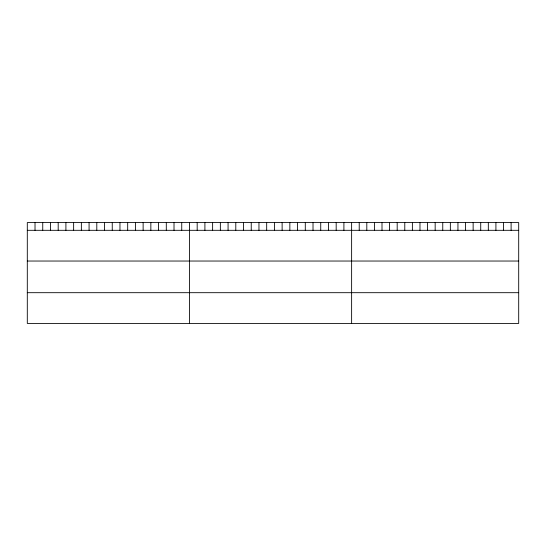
<?xml version="1.0" encoding="UTF-8"?>
<svg xmlns="http://www.w3.org/2000/svg" width="546" height="546" viewBox="0 0 546 546"><rect width="100%" height="100%" fill="white"/><g stroke="black" fill="none" stroke-linecap="round" stroke-linejoin="round"><path stroke-width="0.82" d="M518.7 230.31L518.7 323.416L27.3 323.416L27.3 222.584L518.7 222.584L518.7 230.31L27.3 230.31M27.3 261.036L518.7 261.036M27.3 292.69L518.7 292.69M511.104 222.584L511.104 230.31M503.514 222.584L503.514 230.31M495.918 222.584L495.918 230.31M488.322 222.584L488.322 230.31M480.726 222.584L480.726 230.31M473.136 222.584L473.136 230.31M465.54 222.584L465.54 230.31M457.944 222.584L457.944 230.31M450.348 222.584L450.348 230.31M442.758 222.584L442.758 230.31M435.162 222.584L435.162 230.31M427.566 222.584L427.566 230.31M419.976 222.584L419.976 230.31M412.38 222.584L412.38 230.31M404.784 222.584L404.784 230.31M397.188 222.584L397.188 230.31M389.598 222.584L389.598 230.31M382.002 222.584L382.002 230.31M374.406 222.584L374.406 230.31M366.81 222.584L366.81 230.31M359.22 222.584L359.22 230.31M351.624 222.584L351.624 323.416M343.905 222.584L343.905 230.31M336.179 222.584L336.179 230.31M328.46 222.584L328.46 230.31M320.734 222.584L320.734 230.31M313.015 222.584L313.015 230.31M305.289 222.584L305.289 230.31M297.57 222.584L297.57 230.31M289.851 222.584L289.851 230.31M282.125 222.584L282.125 230.31M274.406 222.584L274.406 230.31M266.68 222.584L266.68 230.31M258.961 222.584L258.961 230.31M251.235 222.584L251.235 230.31M243.516 222.584L243.516 230.31M235.797 222.584L235.797 230.31M228.071 222.584L228.071 230.31M220.352 222.584L220.352 230.31M212.626 222.584L212.626 230.31M204.907 222.584L204.907 230.31M197.181 222.584L197.181 230.31M189.462 222.584L189.462 323.416M181.743 222.584L181.743 230.31M174.017 222.584L174.017 230.31M166.298 222.584L166.298 230.31M158.572 222.584L158.572 230.31M150.853 222.584L150.853 230.31M143.127 222.584L143.127 230.31M135.408 222.584L135.408 230.31M127.689 222.584L127.689 230.31M119.963 222.584L119.963 230.31M112.244 222.584L112.244 230.31M104.518 222.584L104.518 230.31M96.799 222.584L96.799 230.31M89.073 222.584L89.073 230.31M81.354 222.584L81.354 230.31M73.635 222.584L73.635 230.31M65.909 222.584L65.909 230.31M58.19 222.584L58.19 230.31M50.464 222.584L50.464 230.31M42.745 222.584L42.745 230.31M35.019 222.584L35.019 230.31"/></g></svg>
